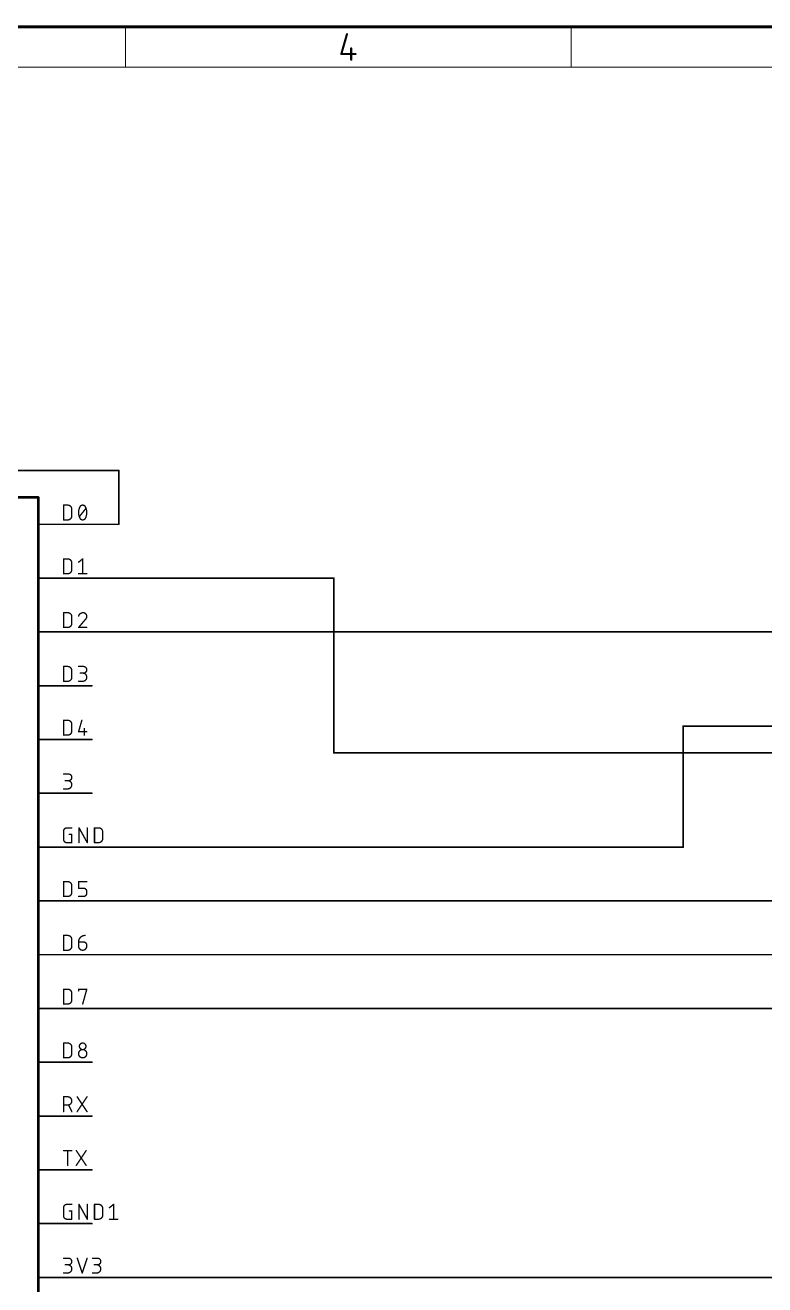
# Model space of a CAD drawing. Extents: x -10 to 250, y 0 to 179.
# Drawn here: x 110.5 to 180.4, y 60.3 to 179.2 of the extents above; entities that cross this region are included whole.
import ezdxf

# ---------------------------------------------------------------- set-up
doc = ezdxf.new("R2010")
doc.units = 0
for name, color, linetype in [('91', 94, 'CONTINUOUS'), ('94', 14, 'CONTINUOUS'), ('95', 250, 'CONTINUOUS')]:
    doc.layers.add(name, color=color, linetype=linetype)

msp = doc.modelspace()

# ---------------------------------------------------------------- linework, layer by layer
at = {"layer": '91', "const_width": 0.1524}
for points in [[(119.38, 137.16), (60.96, 137.16)], [(119.38, 132.08), (119.38, 137.16)], [(116.84, 132.08), (119.38, 132.08)], [(116.84, 127), (139.7, 127)], [(139.7, 110.49), (139.7, 127)], [(200.66, 121.92), (116.84, 121.92)], [(172.72, 101.6), (172.72, 113.03)], [(172.72, 113.03), (220.98, 113.03)], [(220.98, 110.49), (139.7, 110.49)], [(116.84, 101.6), (172.72, 101.6)], [(203.2, 96.52), (116.84, 96.52)], [(116.84, 91.44), (208.28, 91.44)], [(116.84, 86.36), (205.74, 86.36)], [(116.84, 60.96), (210.82, 60.96)]]:
    msp.add_lwpolyline(points, dxfattribs=at)
at = {"layer": '91', "const_width": 0.0762}
for points in [[(119.4181, 137.16, 1), (119.3419, 137.16)], [(119.38, 137.1219, 1), (119.38, 137.1981)], [(116.84, 132.1181, 1), (116.84, 132.0419)], [(119.3419, 132.08, 1), (119.4181, 132.08)], [(119.38, 132.0419, 1), (119.38, 132.1181)], [(116.84, 127.0381, 1), (116.84, 126.9619)], [(139.7381, 127, 1), (139.6619, 127)], [(139.7, 126.9619, 1), (139.7, 127.0381)], [(116.84, 121.9581, 1), (116.84, 121.8819)], [(172.7581, 113.03, 1), (172.6819, 113.03)], [(172.72, 113.0681, 1), (172.72, 112.9919)], [(139.7, 110.5281, 1), (139.7, 110.4519)], [(139.6619, 110.49, 1), (139.7381, 110.49)], [(116.84, 101.6381, 1), (116.84, 101.5619)], [(172.6819, 101.6, 1), (172.7581, 101.6)], [(172.72, 101.5619, 1), (172.72, 101.6381)], [(116.84, 96.5581, 1), (116.84, 96.4819)], [(116.84, 91.4781, 1), (116.84, 91.4019)], [(116.84, 86.3981, 1), (116.84, 86.3219)], [(116.84, 60.9981, 1), (116.84, 60.9219)]]:
    msp.add_lwpolyline(points, format="xyb", dxfattribs=at)
at = {"layer": '94'}
for points, const_width in [([(250.19, 179.07), (-10.16, 179.07)], 0.3), ([(120.015, 179.07), (120.015, 175.26)], 0.1), ([(140.9421, 178.3684), (140.4073, 176.4964)], 0.2032), ([(162.1367, 179.07), (162.1367, 175.26)], 0.1), ([(140.4073, 176.4964), (141.7444, 176.4964)], 0.2032), ([(141.3433, 177.0313), (141.3433, 175.9616)], 0.2032), ([(246.38, 175.26), (-6.35, 175.26)], 0.1), ([(111.76, 134.62), (88.9, 134.62)], 0.254), ([(111.76, 58.42), (111.76, 134.62)], 0.254), ([(116.84, 132.08), (111.76, 132.08)], 0.1524), ([(116.84, 127), (111.76, 127)], 0.1524), ([(116.84, 121.92), (111.76, 121.92)], 0.1524), ([(116.84, 116.84), (111.76, 116.84)], 0.1524), ([(116.84, 111.76), (111.76, 111.76)], 0.1524), ([(116.84, 106.68), (111.76, 106.68)], 0.1524), ([(116.84, 101.6), (111.76, 101.6)], 0.1524), ([(116.84, 96.52), (111.76, 96.52)], 0.1524), ([(116.84, 91.44), (111.76, 91.44)], 0.1524), ([(116.84, 86.36), (111.76, 86.36)], 0.1524), ([(116.84, 81.28), (111.76, 81.28)], 0.1524), ([(116.84, 76.2), (111.76, 76.2)], 0.1524), ([(116.84, 71.12), (111.76, 71.12)], 0.1524), ([(116.84, 66.04), (111.76, 66.04)], 0.1524), ([(116.84, 60.96), (111.76, 60.96)], 0.1524)]:
    msp.add_lwpolyline(points, dxfattribs=dict(at, const_width=const_width))
for points, const_width in [([(120.04, 179.07, 1), (119.99, 179.07)], 0.05), ([(140.991, 178.3544, 1), (140.8933, 178.3824)], 0.1016), ([(162.1617, 179.07, 1), (162.1117, 179.07)], 0.05), ([(140.3584, 176.5104, 1), (140.4561, 176.4825)], 0.1016), ([(140.4073, 176.5472, 1), (140.4073, 176.4456)], 0.1016), ([(141.3941, 177.0313, 1), (141.2925, 177.0313)], 0.1016), ([(141.7444, 176.4456, 1), (141.7444, 176.5472)], 0.1016), ([(119.99, 175.26, 1), (120.04, 175.26)], 0.05), ([(141.2925, 175.9616, 1), (141.3941, 175.9616)], 0.1016), ([(162.1117, 175.26, 1), (162.1617, 175.26)], 0.05), ([(111.8235, 134.62, 1), (111.6965, 134.62)], 0.127), ([(111.76, 134.5565, 1), (111.76, 134.6835)], 0.127), ([(111.76, 132.1181, 1), (111.76, 132.0419)], 0.0762), ([(116.84, 132.0419, 1), (116.84, 132.1181)], 0.0762), ([(111.76, 127.0381, 1), (111.76, 126.9619)], 0.0762), ([(116.84, 126.9619, 1), (116.84, 127.0381)], 0.0762), ([(111.76, 121.9581, 1), (111.76, 121.8819)], 0.0762), ([(116.84, 121.8819, 1), (116.84, 121.9581)], 0.0762), ([(111.76, 116.8781, 1), (111.76, 116.8019)], 0.0762), ([(116.84, 116.8019, 1), (116.84, 116.8781)], 0.0762), ([(111.76, 111.7981, 1), (111.76, 111.7219)], 0.0762), ([(116.84, 111.7219, 1), (116.84, 111.7981)], 0.0762), ([(111.76, 106.7181, 1), (111.76, 106.6419)], 0.0762), ([(116.84, 106.6419, 1), (116.84, 106.7181)], 0.0762), ([(111.76, 101.6381, 1), (111.76, 101.5619)], 0.0762), ([(116.84, 101.5619, 1), (116.84, 101.6381)], 0.0762), ([(111.76, 96.5581, 1), (111.76, 96.4819)], 0.0762), ([(116.84, 96.4819, 1), (116.84, 96.5581)], 0.0762), ([(111.76, 91.4781, 1), (111.76, 91.4019)], 0.0762), ([(116.84, 91.4019, 1), (116.84, 91.4781)], 0.0762), ([(111.76, 86.3981, 1), (111.76, 86.3219)], 0.0762), ([(116.84, 86.3219, 1), (116.84, 86.3981)], 0.0762), ([(111.76, 81.3181, 1), (111.76, 81.2419)], 0.0762), ([(116.84, 81.2419, 1), (116.84, 81.3181)], 0.0762), ([(111.76, 76.2381, 1), (111.76, 76.1619)], 0.0762), ([(116.84, 76.1619, 1), (116.84, 76.2381)], 0.0762), ([(111.76, 71.1581, 1), (111.76, 71.0819)], 0.0762), ([(116.84, 71.0819, 1), (116.84, 71.1581)], 0.0762), ([(111.76, 66.0781, 1), (111.76, 66.0019)], 0.0762), ([(116.84, 66.0019, 1), (116.84, 66.0781)], 0.0762), ([(111.76, 60.9981, 1), (111.76, 60.9219)], 0.0762), ([(116.84, 60.9219, 1), (116.84, 60.9981)], 0.0762)]:
    msp.add_lwpolyline(points, format="xyb", dxfattribs=dict(at, const_width=const_width))
at = {"layer": '95', "const_width": 0.127}
for points in [[(114.1603, 132.4991), (114.1603, 133.8961)], [(114.1603, 133.8961), (114.5484, 133.8961)], [(114.9364, 133.508), (114.9364, 132.8872)], [(115.6524, 132.8095), (116.2733, 133.5857)], [(114.5484, 132.4991), (114.1603, 132.4991)], [(114.1603, 127.4191), (114.1603, 128.8161)], [(114.1603, 128.8161), (114.5484, 128.8161)], [(114.9364, 128.428), (114.9364, 127.8072)], [(115.5748, 128.5057), (115.9628, 128.8161)], [(115.9628, 128.8161), (115.9628, 127.4191)], [(114.5484, 127.4191), (114.1603, 127.4191)], [(115.5748, 127.4191), (116.3509, 127.4191)], [(114.1603, 122.3391), (114.1603, 123.7361)], [(114.1603, 123.7361), (114.5484, 123.7361)], [(114.9364, 123.348), (114.9364, 122.7272)], [(116.2345, 123.1152), (115.5748, 122.3391)], [(114.5484, 122.3391), (114.1603, 122.3391)], [(115.5748, 122.3391), (116.3509, 122.3391)], [(114.1603, 117.2591), (114.1603, 118.6561)], [(114.1603, 118.6561), (114.5484, 118.6561)], [(114.9364, 118.268), (114.9364, 117.6472)], [(115.5748, 118.6561), (116.0404, 118.6561)], [(116.0404, 118.0352), (115.73, 118.0352)], [(114.5484, 117.2591), (114.1603, 117.2591)], [(115.5748, 117.2591), (115.9628, 117.2591)], [(114.1603, 112.1791), (114.1603, 113.5761)], [(114.1603, 113.5761), (114.5484, 113.5761)], [(114.9364, 113.188), (114.9364, 112.5672)], [(115.8852, 113.5761), (115.5748, 112.4895)], [(114.5484, 112.1791), (114.1603, 112.1791)], [(115.5748, 112.4895), (116.3509, 112.4895)], [(116.1181, 112.8), (116.1181, 112.1791)], [(114.1603, 108.4961), (114.626, 108.4961)], [(114.1603, 107.0991), (114.5484, 107.0991)], [(114.626, 107.8752), (114.3155, 107.8752)], [(114.1603, 102.3295), (114.1603, 103.1057)], [(114.4707, 103.4161), (114.9364, 103.4161)], [(114.7036, 102.7952), (114.9364, 102.7952)], [(114.9364, 102.7952), (114.9364, 102.0191)], [(115.6204, 102.0191), (115.6204, 103.4161)], [(115.6204, 103.4161), (116.3965, 102.0191)], [(116.3965, 102.0191), (116.3965, 103.4161)], [(117.0805, 102.0191), (117.0805, 103.4161)], [(117.0805, 103.4161), (117.4686, 103.4161)], [(117.8566, 103.028), (117.8566, 102.4072)], [(114.9364, 102.0191), (114.4707, 102.0191)], [(117.4686, 102.0191), (117.0805, 102.0191)], [(114.1603, 96.9391), (114.1603, 98.3361)], [(114.1603, 98.3361), (114.5484, 98.3361)], [(114.9364, 97.948), (114.9364, 97.3272)], [(115.5748, 97.7152), (115.5748, 98.3361)], [(115.5748, 98.3361), (116.3509, 98.3361)], [(116.0404, 97.7152), (115.5748, 97.7152)], [(114.5484, 96.9391), (114.1603, 96.9391)], [(115.5748, 96.9391), (116.0404, 96.9391)], [(116.3509, 97.2495), (116.3509, 97.4048)], [(114.1603, 91.8591), (114.1603, 93.2561)], [(114.1603, 93.2561), (114.5484, 93.2561)], [(114.9364, 92.868), (114.9364, 92.2472)], [(114.5484, 91.8591), (114.1603, 91.8591)], [(115.5748, 92.6352), (116.0404, 92.6352)], [(115.5748, 92.2472), (115.5748, 92.6352)], [(116.3509, 92.3248), (116.3509, 92.2472)], [(114.1603, 86.7791), (114.1603, 88.1761)], [(114.1603, 88.1761), (114.5484, 88.1761)], [(115.5748, 88.0209), (115.5748, 88.1761)], [(115.5748, 88.1761), (116.3509, 88.1761)], [(116.3509, 88.1761), (115.9628, 86.7791)], [(114.5484, 86.7791), (114.1603, 86.7791)], [(114.9364, 87.788), (114.9364, 87.1672)], [(114.1603, 81.6991), (114.1603, 83.0961)], [(114.1603, 83.0961), (114.5484, 83.0961)], [(114.9364, 82.708), (114.9364, 82.0872)], [(114.5484, 81.6991), (114.1603, 81.6991)], [(114.1603, 76.6191), (114.1603, 78.0161)], [(114.1603, 78.0161), (114.5484, 78.0161)], [(115.4426, 76.6191), (116.374, 78.0161)], [(115.4426, 78.0161), (116.374, 76.6191)], [(114.5484, 77.24), (114.1603, 77.24)], [(114.9364, 76.6191), (114.626, 77.24)], [(114.1603, 72.9361), (114.9364, 72.9361)], [(114.5484, 71.5391), (114.5484, 72.9361)], [(115.3603, 71.5391), (116.2916, 72.9361)], [(115.3603, 72.9361), (116.2916, 71.5391)], [(114.4707, 67.8561), (114.9364, 67.8561)], [(115.6204, 66.4591), (115.6204, 67.8561)], [(115.6204, 67.8561), (116.3965, 66.4591)], [(116.3965, 66.4591), (116.3965, 67.8561)], [(117.0805, 66.4591), (117.0805, 67.8561)], [(117.0805, 67.8561), (117.4686, 67.8561)], [(118.495, 67.5457), (118.8831, 67.8561)], [(118.8831, 67.8561), (118.8831, 66.4591)], [(114.1603, 66.7695), (114.1603, 67.5457)], [(114.7036, 67.2352), (114.9364, 67.2352)], [(114.9364, 67.2352), (114.9364, 66.4591)], [(117.8566, 67.468), (117.8566, 66.8472)], [(114.9364, 66.4591), (114.4707, 66.4591)], [(117.4686, 66.4591), (117.0805, 66.4591)], [(118.495, 66.4591), (119.2711, 66.4591)], [(114.1603, 62.7761), (114.626, 62.7761)], [(114.626, 62.1552), (114.3155, 62.1552)], [(115.4515, 62.7761), (115.9172, 61.3791)], [(115.9172, 61.3791), (116.3829, 62.7761)], [(116.898, 62.7761), (117.3637, 62.7761)], [(117.3637, 62.1552), (117.0532, 62.1552)], [(114.1603, 61.3791), (114.5484, 61.3791)], [(116.898, 61.3791), (117.2861, 61.3791)]]:
    msp.add_lwpolyline(points, dxfattribs=at)
at = {"layer": '95'}
for points, const_width in [([(114.1603, 133.9279, 1), (114.1603, 133.8644)], 0.0635), ([(114.1921, 133.8961, 1), (114.1286, 133.8961)], 0.0635), ([(114.9364, 133.508, 0.4142), (114.5484, 133.8961)], 0.127), ([(114.5484, 133.9279, 1), (114.5484, 133.8644)], 0.0635), ([(114.5484, 133.8644, 1), (114.5484, 133.9279)], 0.0635), ([(114.9682, 133.508, 1), (114.9047, 133.508)], 0.0635), ([(114.9047, 133.508, 1), (114.9682, 133.508)], 0.0635), ([(115.6912, 133.7021, 0.1139), (115.5748, 133.1976)], 0.127), ([(115.5748, 133.1976, 0.1139), (115.6912, 132.6931)], 0.127), ([(115.6065, 133.1976, 1), (115.543, 133.1976)], 0.0635), ([(115.9628, 133.8961, 0.3205), (115.6912, 133.7021)], 0.127), ([(115.6612, 133.7124, 1), (115.7212, 133.6918)], 0.0635), ([(115.7197, 133.6882, 1), (115.6627, 133.716)], 0.0635), ([(116.2345, 133.7021, 0.3205), (115.9628, 133.8961)], 0.127), ([(115.9628, 133.9278, 1), (115.9628, 133.8644)], 0.0635), ([(115.9628, 133.8644, 1), (115.9628, 133.9279)], 0.0635), ([(116.263, 133.716, 1), (116.2059, 133.6882)], 0.0635), ([(116.3509, 133.1976, 0.1139), (116.2345, 133.7021)], 0.127), ([(116.2345, 132.6931, 0.1139), (116.3509, 133.1976)], 0.127), ([(116.2044, 133.6918, 1), (116.2645, 133.7124)], 0.0635), ([(116.2981, 133.5658, 1), (116.2485, 133.6055)], 0.0635), ([(116.3826, 133.1976, 1), (116.3191, 133.1976)], 0.0635), ([(114.1603, 132.5308, 1), (114.1603, 132.4674)], 0.0635), ([(114.1286, 132.4991, 1), (114.1921, 132.4991)], 0.0635), ([(114.5484, 132.4991, 0.4142), (114.9364, 132.8872)], 0.127), ([(114.5484, 132.5308, 1), (114.5484, 132.4674)], 0.0635), ([(114.5484, 132.4674, 1), (114.5484, 132.5308)], 0.0635), ([(114.9682, 132.8872, 1), (114.9047, 132.8872)], 0.0635), ([(114.9047, 132.8872, 1), (114.9682, 132.8872)], 0.0635), ([(115.543, 133.1976, 1), (115.6065, 133.1976)], 0.0635), ([(115.6276, 132.8294, 1), (115.6772, 132.7897)], 0.0635), ([(115.6912, 132.6931, 0.3205), (115.9628, 132.4991)], 0.127), ([(115.7212, 132.7034, 1), (115.6612, 132.6828)], 0.0635), ([(115.6627, 132.6792, 1), (115.7197, 132.707)], 0.0635), ([(115.9628, 132.4991, 0.3205), (116.2345, 132.6931)], 0.127), ([(115.9628, 132.5308, 1), (115.9628, 132.4674)], 0.0635), ([(115.9628, 132.4674, 1), (115.9628, 132.5308)], 0.0635), ([(116.2059, 132.707, 1), (116.263, 132.6792)], 0.0635), ([(116.2645, 132.6828, 1), (116.2044, 132.7034)], 0.0635), ([(116.3191, 133.1976, 1), (116.3826, 133.1976)], 0.0635), ([(114.1921, 128.8161, 1), (114.1286, 128.8161)], 0.0635), ([(114.1603, 128.8478, 1), (114.1603, 128.7844)], 0.0635), ([(114.9364, 128.428, 0.4142), (114.5484, 128.8161)], 0.127), ([(114.5484, 128.8478, 1), (114.5484, 128.7844)], 0.0635), ([(114.5484, 128.7844, 1), (114.5484, 128.8478)], 0.0635), ([(114.9682, 128.428, 1), (114.9047, 128.428)], 0.0635), ([(115.5549, 128.5304, 1), (115.5946, 128.4809)], 0.0635), ([(115.9946, 128.8161, 1), (115.9311, 128.8161)], 0.0635), ([(115.9827, 128.7913, 1), (115.943, 128.8409)], 0.0635), ([(114.1603, 127.4509, 1), (114.1603, 127.3873)], 0.0635), ([(114.1286, 127.4191, 1), (114.1921, 127.4191)], 0.0635), ([(114.5484, 127.4191, 0.4142), (114.9364, 127.8072)], 0.127), ([(114.5484, 127.4508, 1), (114.5484, 127.3874)], 0.0635), ([(114.5484, 127.3873, 1), (114.5484, 127.4509)], 0.0635), ([(114.9047, 128.428, 1), (114.9682, 128.428)], 0.0635), ([(114.9682, 127.8072, 1), (114.9047, 127.8072)], 0.0635), ([(114.9047, 127.8072, 1), (114.9682, 127.8072)], 0.0635), ([(115.5748, 127.4509, 1), (115.5748, 127.3873)], 0.0635), ([(115.9311, 127.4191, 1), (115.9946, 127.4191)], 0.0635), ([(116.3509, 127.3873, 1), (116.3509, 127.4509)], 0.0635), ([(114.1603, 123.7679, 1), (114.1603, 123.7044)], 0.0635), ([(114.1921, 123.7361, 1), (114.1286, 123.7361)], 0.0635), ([(114.9364, 123.348, 0.4142), (114.5484, 123.7361)], 0.127), ([(114.5484, 123.7679, 1), (114.5484, 123.7044)], 0.0635), ([(114.5484, 123.7044, 1), (114.5484, 123.7679)], 0.0635), ([(116.0016, 123.7361, 0.3252), (115.5748, 123.4257)], 0.127), ([(116.3509, 123.3869, 0.4142), (116.0016, 123.7361)], 0.127), ([(116.0016, 123.7679, 1), (116.0016, 123.7044)], 0.0635), ([(116.0016, 123.7044, 1), (116.0016, 123.7678)], 0.0635), ([(114.5484, 122.3391, 0.4142), (114.9364, 122.7272)], 0.127), ([(114.9682, 123.348, 1), (114.9047, 123.348)], 0.0635), ([(114.9047, 123.348, 1), (114.9682, 123.348)], 0.0635), ([(114.9682, 122.7272, 1), (114.9047, 122.7272)], 0.0635), ([(114.9047, 122.7272, 1), (114.9682, 122.7272)], 0.0635), ([(115.5446, 123.4354, 1), (115.605, 123.4159)], 0.0635), ([(116.2345, 123.1152, 0.2053), (116.3509, 123.3869)], 0.127), ([(116.2126, 123.1382, 1), (116.2564, 123.0922)], 0.0635), ([(116.2587, 123.0946, 1), (116.2103, 123.1358)], 0.0635), ([(116.3826, 123.3868, 1), (116.3191, 123.3869)], 0.0635), ([(116.3191, 123.3869, 1), (116.3826, 123.3869)], 0.0635), ([(114.1603, 122.3709, 1), (114.1603, 122.3073)], 0.0635), ([(114.1286, 122.3391, 1), (114.1921, 122.3391)], 0.0635), ([(114.5484, 122.3708, 1), (114.5484, 122.3074)], 0.0635), ([(114.5484, 122.3073, 1), (114.5484, 122.3709)], 0.0635), ([(115.5748, 122.3709, 1), (115.5748, 122.3073)], 0.0635), ([(115.5506, 122.3597, 1), (115.599, 122.3185)], 0.0635), ([(116.3509, 122.3073, 1), (116.3509, 122.3709)], 0.0635), ([(114.1603, 118.6879, 1), (114.1603, 118.6244)], 0.0635), ([(114.1921, 118.6561, 1), (114.1286, 118.6561)], 0.0635), ([(114.5484, 118.6879, 1), (114.5484, 118.6244)], 0.0635), ([(114.9364, 118.268, 0.4142), (114.5484, 118.6561)], 0.127), ([(114.5484, 118.6244, 1), (114.5484, 118.6879)], 0.0635), ([(114.9682, 118.268, 1), (114.9047, 118.268)], 0.0635), ([(114.9047, 118.268, 1), (114.9682, 118.268)], 0.0635), ([(115.5748, 118.6879, 1), (115.5748, 118.6244)], 0.0635), ([(115.73, 118.067, 1), (115.73, 118.0035)], 0.0635), ([(115.9628, 117.2591, 1), (115.9628, 118.0352)], 0.127), ([(115.9628, 118.067, 1), (115.9628, 118.0035)], 0.0635), ([(116.0404, 118.6879, 1), (116.0404, 118.6244)], 0.0635), ([(116.0404, 118.0352, 1), (116.0404, 118.6561)], 0.127), ([(116.0404, 118.067, 1), (116.0404, 118.0035)], 0.0635), ([(116.0404, 118.6244, 1), (116.0404, 118.6879)], 0.0635), ([(116.0404, 118.0035, 1), (116.0404, 118.067)], 0.0635), ([(114.1603, 117.2909, 1), (114.1603, 117.2274)], 0.0635), ([(114.1286, 117.2591, 1), (114.1921, 117.2591)], 0.0635), ([(114.5484, 117.2591, 0.4142), (114.9364, 117.6472)], 0.127), ([(114.5484, 117.2908, 1), (114.5484, 117.2274)], 0.0635), ([(114.5484, 117.2274, 1), (114.5484, 117.2909)], 0.0635), ([(114.9682, 117.6472, 1), (114.9047, 117.6472)], 0.0635), ([(114.9047, 117.6472, 1), (114.9682, 117.6472)], 0.0635), ([(115.5748, 117.2909, 1), (115.5748, 117.2274)], 0.0635), ([(115.9628, 117.2909, 1), (115.9628, 117.2274)], 0.0635), ([(115.9628, 117.2274, 1), (115.9628, 117.2909)], 0.0635), ([(114.1603, 113.6079, 1), (114.1603, 113.5444)], 0.0635), ([(114.1921, 113.5761, 1), (114.1286, 113.5761)], 0.0635), ([(114.5484, 113.6079, 1), (114.5484, 113.5444)], 0.0635), ([(114.9364, 113.188, 0.4142), (114.5484, 113.5761)], 0.127), ([(114.5484, 113.5444, 1), (114.5484, 113.6079)], 0.0635), ([(114.9682, 113.188, 1), (114.9047, 113.188)], 0.0635), ([(114.9047, 113.188, 1), (114.9682, 113.188)], 0.0635), ([(115.9158, 113.5674, 1), (115.8547, 113.5848)], 0.0635), ([(114.1603, 112.2109, 1), (114.1603, 112.1474)], 0.0635), ([(114.1286, 112.1791, 1), (114.1921, 112.1791)], 0.0635), ([(114.5484, 112.1791, 0.4142), (114.9364, 112.5672)], 0.127), ([(114.5484, 112.2108, 1), (114.5484, 112.1474)], 0.0635), ([(114.5484, 112.1474, 1), (114.5484, 112.2109)], 0.0635), ([(114.9682, 112.5672, 1), (114.9047, 112.5672)], 0.0635), ([(114.9047, 112.5672, 1), (114.9682, 112.5672)], 0.0635), ([(115.5748, 112.5213, 1), (115.5748, 112.4578)], 0.0635), ([(115.5443, 112.4983, 1), (115.6053, 112.4808)], 0.0635), ([(116.1498, 112.8, 1), (116.0863, 112.8)], 0.0635), ([(116.0863, 112.1791, 1), (116.1498, 112.1791)], 0.0635), ([(116.3509, 112.4578, 1), (116.3509, 112.5213)], 0.0635), ([(114.1603, 108.5279, 1), (114.1603, 108.4643)], 0.0635), ([(114.626, 108.5279, 1), (114.626, 108.4643)], 0.0635), ([(114.626, 107.8752, 1), (114.626, 108.4961)], 0.127), ([(114.626, 108.4643, 1), (114.626, 108.5279)], 0.0635), ([(114.1603, 107.1309, 1), (114.1603, 107.0674)], 0.0635), ([(114.3155, 107.907, 1), (114.3155, 107.8435)], 0.0635), ([(114.5484, 107.0991, 1), (114.5484, 107.8752)], 0.127), ([(114.5484, 107.907, 1), (114.5484, 107.8435)], 0.0635), ([(114.5484, 107.1309, 1), (114.5484, 107.0674)], 0.0635), ([(114.5484, 107.0674, 1), (114.5484, 107.1309)], 0.0635), ([(114.626, 107.907, 1), (114.626, 107.8435)], 0.0635), ([(114.626, 107.8435, 1), (114.626, 107.907)], 0.0635), ([(114.4707, 103.4161, 0.4142), (114.1603, 103.1057)], 0.127), ([(114.1603, 102.3295, 0.4142), (114.4707, 102.0191)], 0.127), ([(114.1921, 103.1057, 1), (114.1286, 103.1057)], 0.0635), ([(114.1286, 103.1057, 1), (114.1921, 103.1057)], 0.0635), ([(114.1921, 102.3295, 1), (114.1286, 102.3295)], 0.0635), ([(114.1286, 102.3295, 1), (114.1921, 102.3295)], 0.0635), ([(114.4707, 103.4479, 1), (114.4707, 103.3843)], 0.0635), ([(114.4707, 103.3844, 1), (114.4707, 103.4478)], 0.0635), ([(114.7036, 102.827, 1), (114.7036, 102.7635)], 0.0635), ([(114.9682, 102.7952, 1), (114.9047, 102.7952)], 0.0635), ([(114.9364, 103.3843, 1), (114.9364, 103.4479)], 0.0635), ([(114.9364, 102.7635, 1), (114.9364, 102.827)], 0.0635), ([(115.6522, 103.4161, 1), (115.5887, 103.4161)], 0.0635), ([(115.6482, 103.4315, 1), (115.5927, 103.4007)], 0.0635), ([(116.4283, 103.4161, 1), (116.3648, 103.4161)], 0.0635), ([(117.0805, 103.4479, 1), (117.0805, 103.3843)], 0.0635), ([(117.1123, 103.4161, 1), (117.0488, 103.4161)], 0.0635), ([(117.4686, 103.4479, 1), (117.4686, 103.3843)], 0.0635), ([(117.8566, 103.028, 0.4142), (117.4686, 103.4161)], 0.127), ([(117.4686, 102.0191, 0.4142), (117.8566, 102.4072)], 0.127), ([(117.4686, 103.3843, 1), (117.4686, 103.4479)], 0.0635), ([(117.8884, 103.028, 1), (117.8249, 103.028)], 0.0635), ([(117.8249, 103.028, 1), (117.8884, 103.028)], 0.0635), ([(117.8884, 102.4072, 1), (117.8249, 102.4072)], 0.0635), ([(117.8249, 102.4072, 1), (117.8884, 102.4072)], 0.0635), ([(114.4707, 102.0509, 1), (114.4707, 101.9874)], 0.0635), ([(114.4707, 101.9874, 1), (114.4707, 102.0509)], 0.0635), ([(114.9047, 102.0191, 1), (114.9682, 102.0191)], 0.0635), ([(114.9364, 101.9874, 1), (114.9364, 102.0509)], 0.0635), ([(115.5887, 102.0191, 1), (115.6522, 102.0191)], 0.0635), ([(116.3648, 102.0191, 1), (116.4283, 102.0191)], 0.0635), ([(116.3688, 102.0037, 1), (116.4243, 102.0345)], 0.0635), ([(117.0805, 102.0509, 1), (117.0805, 101.9874)], 0.0635), ([(117.0488, 102.0191, 1), (117.1123, 102.0191)], 0.0635), ([(117.4686, 102.0508, 1), (117.4686, 101.9874)], 0.0635), ([(117.4686, 101.9874, 1), (117.4686, 102.0509)], 0.0635), ([(114.1603, 98.3679, 1), (114.1603, 98.3043)], 0.0635), ([(114.1921, 98.3361, 1), (114.1286, 98.3361)], 0.0635), ([(114.5484, 98.3679, 1), (114.5484, 98.3043)], 0.0635), ([(114.9364, 97.948, 0.4142), (114.5484, 98.3361)], 0.127), ([(114.5484, 98.3043, 1), (114.5484, 98.3679)], 0.0635), ([(114.9682, 97.948, 1), (114.9047, 97.948)], 0.0635), ([(114.9047, 97.948, 1), (114.9682, 97.948)], 0.0635), ([(115.5748, 98.3679, 1), (115.5748, 98.3043)], 0.0635), ([(115.6065, 98.3361, 1), (115.543, 98.3361)], 0.0635), ([(115.5748, 97.747, 1), (115.5748, 97.6835)], 0.0635), ([(115.543, 97.7152, 1), (115.6065, 97.7152)], 0.0635), ([(116.0404, 97.747, 1), (116.0404, 97.6835)], 0.0635), ([(116.3509, 97.4048, 0.4142), (116.0404, 97.7152)], 0.127), ([(116.0404, 97.6835, 1), (116.0404, 97.747)], 0.0635), ([(116.3509, 98.3043, 1), (116.3509, 98.3679)], 0.0635), ([(114.1603, 96.9709, 1), (114.1603, 96.9074)], 0.0635), ([(114.1286, 96.9391, 1), (114.1921, 96.9391)], 0.0635), ([(114.5484, 96.9391, 0.4142), (114.9364, 97.3272)], 0.127), ([(114.5484, 96.9708, 1), (114.5484, 96.9074)], 0.0635), ([(114.5484, 96.9074, 1), (114.5484, 96.9709)], 0.0635), ([(114.9682, 97.3272, 1), (114.9047, 97.3272)], 0.0635), ([(114.9047, 97.3272, 1), (114.9682, 97.3272)], 0.0635), ([(115.5748, 96.9709, 1), (115.5748, 96.9074)], 0.0635), ([(116.0404, 96.9391, 0.4142), (116.3509, 97.2495)], 0.127), ([(116.0404, 96.9709, 1), (116.0404, 96.9074)], 0.0635), ([(116.0404, 96.9074, 1), (116.0404, 96.9709)], 0.0635), ([(116.3826, 97.4048, 1), (116.3191, 97.4048)], 0.0635), ([(116.3191, 97.4048, 1), (116.3826, 97.4048)], 0.0635), ([(116.3826, 97.2495, 1), (116.3191, 97.2495)], 0.0635), ([(116.3191, 97.2495, 1), (116.3826, 97.2495)], 0.0635), ([(114.1603, 93.2879, 1), (114.1603, 93.2244)], 0.0635), ([(114.1921, 93.2561, 1), (114.1286, 93.2561)], 0.0635), ([(114.9364, 92.868, 0.4142), (114.5484, 93.2561)], 0.127), ([(114.5484, 93.2879, 1), (114.5484, 93.2244)], 0.0635), ([(114.5484, 93.2244, 1), (114.5484, 93.2879)], 0.0635), ([(114.9682, 92.868, 1), (114.9047, 92.868)], 0.0635), ([(114.9047, 92.868, 1), (114.9682, 92.868)], 0.0635), ([(116.1957, 93.2561, 0.4142), (115.5748, 92.6352)], 0.127), ([(116.1957, 93.2244, 1), (116.1957, 93.2878)], 0.0635), ([(114.1603, 91.8909, 1), (114.1603, 91.8273)], 0.0635), ([(114.1286, 91.8591, 1), (114.1921, 91.8591)], 0.0635), ([(114.5484, 91.8591, 0.4142), (114.9364, 92.2472)], 0.127), ([(114.5484, 91.8908, 1), (114.5484, 91.8274)], 0.0635), ([(114.5484, 91.8273, 1), (114.5484, 91.8909)], 0.0635), ([(114.9682, 92.2472, 1), (114.9047, 92.2472)], 0.0635), ([(114.9047, 92.2472, 1), (114.9682, 92.2472)], 0.0635), ([(115.5748, 92.667, 1), (115.5748, 92.6035)], 0.0635), ([(115.6065, 92.6352, 1), (115.543, 92.6352)], 0.0635), ([(115.543, 92.6352, 1), (115.6065, 92.6352)], 0.0635), ([(115.5748, 92.2472, 1), (116.3509, 92.2472)], 0.127), ([(115.6065, 92.2472, 1), (115.543, 92.2472)], 0.0635), ([(115.543, 92.2472, 1), (115.6065, 92.2472)], 0.0635), ([(116.0404, 92.667, 1), (116.0404, 92.6035)], 0.0635), ([(116.3509, 92.3248, 0.4142), (116.0404, 92.6352)], 0.127), ([(116.0404, 92.6035, 1), (116.0404, 92.667)], 0.0635), ([(116.3826, 92.3248, 1), (116.3191, 92.3248)], 0.0635), ([(116.3191, 92.3248, 1), (116.3826, 92.3248)], 0.0635), ([(116.3826, 92.2472, 1), (116.3191, 92.2472)], 0.0635), ([(116.3191, 92.2472, 1), (116.3826, 92.2472)], 0.0635), ([(114.1603, 88.2079, 1), (114.1603, 88.1444)], 0.0635), ([(114.1921, 88.1761, 1), (114.1286, 88.1761)], 0.0635), ([(114.9364, 87.788, 0.4142), (114.5484, 88.1761)], 0.127), ([(114.5484, 88.2079, 1), (114.5484, 88.1444)], 0.0635), ([(114.5484, 88.1444, 1), (114.5484, 88.2079)], 0.0635), ([(115.6065, 88.1761, 1), (115.543, 88.1761)], 0.0635), ([(115.5748, 88.2079, 1), (115.5748, 88.1444)], 0.0635), ([(115.543, 88.0209, 1), (115.6065, 88.0209)], 0.0635), ([(116.3815, 88.1676, 1), (116.3203, 88.1846)], 0.0635), ([(116.3509, 88.1444, 1), (116.3509, 88.2079)], 0.0635), ([(114.1603, 86.8109, 1), (114.1603, 86.7473)], 0.0635), ([(114.5484, 86.7791, 0.4142), (114.9364, 87.1672)], 0.127), ([(114.5484, 86.8108, 1), (114.5484, 86.7474)], 0.0635), ([(114.5484, 86.7473, 1), (114.5484, 86.8109)], 0.0635), ([(114.9682, 87.788, 1), (114.9047, 87.788)], 0.0635), ([(114.9047, 87.788, 1), (114.9682, 87.788)], 0.0635), ([(114.9682, 87.1672, 1), (114.9047, 87.1672)], 0.0635), ([(114.9047, 87.1672, 1), (114.9682, 87.1672)], 0.0635), ([(114.1286, 86.7791, 1), (114.1921, 86.7791)], 0.0635), ([(115.9322, 86.7876, 1), (115.9934, 86.7706)], 0.0635), ([(114.1603, 83.1279, 1), (114.1603, 83.0644)], 0.0635), ([(114.1921, 83.0961, 1), (114.1286, 83.0961)], 0.0635), ([(114.9364, 82.708, 0.4142), (114.5484, 83.0961)], 0.127), ([(114.5484, 83.1279, 1), (114.5484, 83.0644)], 0.0635), ([(114.5484, 81.6991, 0.4142), (114.9364, 82.0872)], 0.127), ([(114.5484, 83.0644, 1), (114.5484, 83.1279)], 0.0635), ([(114.9682, 82.708, 1), (114.9047, 82.708)], 0.0635), ([(114.9047, 82.708, 1), (114.9682, 82.708)], 0.0635), ([(114.9682, 82.0872, 1), (114.9047, 82.0872)], 0.0635), ([(114.9047, 82.0872, 1), (114.9682, 82.0872)], 0.0635), ([(116.3509, 82.0872, 1), (115.5748, 82.0872)], 0.127), ([(115.5748, 82.0872, 1), (116.3509, 82.0872)], 0.127), ([(115.6065, 82.0872, 1), (115.543, 82.0872)], 0.0635), ([(115.543, 82.0872, 1), (115.6065, 82.0872)], 0.0635), ([(115.6841, 82.7857, 1), (115.6206, 82.7857)], 0.0635), ([(115.6206, 82.7857, 1), (115.6841, 82.7857)], 0.0635), ([(116.2733, 82.7857, 1), (115.6524, 82.7857)], 0.127), ([(115.6524, 82.7857, 1), (116.2733, 82.7857)], 0.127), ([(116.305, 82.7857, 1), (116.2415, 82.7857)], 0.0635), ([(116.2415, 82.7857, 1), (116.305, 82.7857)], 0.0635), ([(116.3826, 82.0872, 1), (116.3191, 82.0872)], 0.0635), ([(116.3191, 82.0872, 1), (116.3826, 82.0872)], 0.0635), ([(114.1603, 81.7309, 1), (114.1603, 81.6673)], 0.0635), ([(114.1286, 81.6991, 1), (114.1921, 81.6991)], 0.0635), ([(114.5484, 81.7308, 1), (114.5484, 81.6674)], 0.0635), ([(114.5484, 81.6673, 1), (114.5484, 81.7309)], 0.0635), ([(114.1603, 78.0479, 1), (114.1603, 77.9844)], 0.0635), ([(114.1921, 78.0161, 1), (114.1286, 78.0161)], 0.0635), ([(114.5484, 78.0479, 1), (114.5484, 77.9844)], 0.0635), ([(114.5484, 77.24, 1), (114.5484, 78.0161)], 0.127), ([(114.5484, 77.9844, 1), (114.5484, 78.0479)], 0.0635), ([(115.469, 78.0337, 1), (115.4162, 77.9985)], 0.0635), ([(116.4004, 77.9985, 1), (116.3475, 78.0337)], 0.0635), ([(114.1603, 77.2717, 1), (114.1603, 77.2082)], 0.0635), ([(114.1286, 76.6191, 1), (114.1921, 76.6191)], 0.0635), ([(114.5484, 77.2717, 1), (114.5484, 77.2082)], 0.0635), ([(114.5484, 77.2082, 1), (114.5484, 77.2717)], 0.0635), ([(114.6544, 77.2542, 1), (114.5976, 77.2258)], 0.0635), ([(114.908, 76.6049, 1), (114.9648, 76.6333)], 0.0635), ([(115.4162, 76.6367, 1), (115.469, 76.6015)], 0.0635), ([(116.3475, 76.6015, 1), (116.4004, 76.6367)], 0.0635), ([(114.1603, 72.9679, 1), (114.1603, 72.9044)], 0.0635), ([(114.5801, 72.9361, 1), (114.5166, 72.9361)], 0.0635), ([(114.9364, 72.9044, 1), (114.9364, 72.9679)], 0.0635), ([(115.3867, 72.9537, 1), (115.3339, 72.9185)], 0.0635), ([(116.318, 72.9185, 1), (116.2652, 72.9537)], 0.0635), ([(114.5166, 71.5391, 1), (114.5801, 71.5391)], 0.0635), ([(115.3339, 71.5567, 1), (115.3867, 71.5215)], 0.0635), ([(116.2652, 71.5215, 1), (116.318, 71.5567)], 0.0635), ([(114.4707, 67.8561, 0.4142), (114.1603, 67.5457)], 0.127), ([(114.4707, 67.8879, 1), (114.4707, 67.8243)], 0.0635), ([(114.4707, 67.8244, 1), (114.4707, 67.8878)], 0.0635), ([(114.9364, 67.8243, 1), (114.9364, 67.8879)], 0.0635), ([(115.6522, 67.8561, 1), (115.5887, 67.8561)], 0.0635), ([(115.6482, 67.8715, 1), (115.5927, 67.8407)], 0.0635), ([(116.4283, 67.8561, 1), (116.3648, 67.8561)], 0.0635), ([(117.0805, 67.8879, 1), (117.0805, 67.8243)], 0.0635), ([(117.1123, 67.8561, 1), (117.0488, 67.8561)], 0.0635), ([(117.4686, 67.8879, 1), (117.4686, 67.8243)], 0.0635), ([(117.8566, 67.468, 0.4142), (117.4686, 67.8561)], 0.127), ([(117.4686, 67.8243, 1), (117.4686, 67.8879)], 0.0635), ([(118.9148, 67.8561, 1), (118.8513, 67.8561)], 0.0635), ([(118.9029, 67.8313, 1), (118.8632, 67.8809)], 0.0635), ([(114.1603, 66.7695, 0.4142), (114.4707, 66.4591)], 0.127), ([(114.1921, 67.5457, 1), (114.1286, 67.5457)], 0.0635), ([(114.1286, 67.5457, 1), (114.1921, 67.5457)], 0.0635), ([(114.1921, 66.7695, 1), (114.1286, 66.7695)], 0.0635), ([(114.1286, 66.7695, 1), (114.1921, 66.7695)], 0.0635), ([(114.7036, 67.267, 1), (114.7036, 67.2035)], 0.0635), ([(114.9682, 67.2352, 1), (114.9047, 67.2352)], 0.0635), ([(114.9364, 67.2035, 1), (114.9364, 67.267)], 0.0635), ([(117.4686, 66.4591, 0.4142), (117.8566, 66.8472)], 0.127), ([(117.8884, 67.468, 1), (117.8249, 67.468)], 0.0635), ([(117.8249, 67.468, 1), (117.8884, 67.468)], 0.0635), ([(117.8884, 66.8472, 1), (117.8249, 66.8472)], 0.0635), ([(117.8249, 66.8472, 1), (117.8884, 66.8472)], 0.0635), ([(118.4752, 67.5704, 1), (118.5148, 67.5209)], 0.0635), ([(114.4707, 66.4909, 1), (114.4707, 66.4274)], 0.0635), ([(114.4707, 66.4274, 1), (114.4707, 66.4909)], 0.0635), ([(114.9047, 66.4591, 1), (114.9682, 66.4591)], 0.0635), ([(114.9364, 66.4274, 1), (114.9364, 66.4909)], 0.0635), ([(115.5887, 66.4591, 1), (115.6522, 66.4591)], 0.0635), ([(116.3648, 66.4591, 1), (116.4283, 66.4591)], 0.0635), ([(116.3688, 66.4437, 1), (116.4243, 66.4745)], 0.0635), ([(117.0805, 66.4909, 1), (117.0805, 66.4274)], 0.0635), ([(117.0488, 66.4591, 1), (117.1123, 66.4591)], 0.0635), ([(117.4686, 66.4908, 1), (117.4686, 66.4274)], 0.0635), ([(117.4686, 66.4274, 1), (117.4686, 66.4909)], 0.0635), ([(118.495, 66.4909, 1), (118.495, 66.4274)], 0.0635), ([(118.8513, 66.4591, 1), (118.9148, 66.4591)], 0.0635), ([(119.2711, 66.4274, 1), (119.2711, 66.4909)], 0.0635), ([(114.1603, 62.8079, 1), (114.1603, 62.7443)], 0.0635), ([(114.3155, 62.187, 1), (114.3155, 62.1235)], 0.0635), ([(114.5484, 62.187, 1), (114.5484, 62.1235)], 0.0635), ([(114.5484, 61.3791, 1), (114.5484, 62.1552)], 0.127), ([(114.626, 62.8079, 1), (114.626, 62.7443)], 0.0635), ([(114.626, 62.1552, 1), (114.626, 62.7761)], 0.127), ([(114.626, 62.187, 1), (114.626, 62.1235)], 0.0635), ([(114.626, 62.7443, 1), (114.626, 62.8079)], 0.0635), ([(114.626, 62.1235, 1), (114.626, 62.187)], 0.0635), ([(115.4817, 62.7861, 1), (115.4214, 62.7661)], 0.0635), ([(116.413, 62.7661, 1), (116.3528, 62.7861)], 0.0635), ([(116.898, 62.8079, 1), (116.898, 62.7443)], 0.0635), ([(117.0532, 62.187, 1), (117.0532, 62.1235)], 0.0635), ([(117.2861, 62.187, 1), (117.2861, 62.1235)], 0.0635), ([(117.2861, 61.3791, 1), (117.2861, 62.1552)], 0.127), ([(117.3637, 62.8079, 1), (117.3637, 62.7443)], 0.0635), ([(117.3637, 62.1552, 1), (117.3637, 62.7761)], 0.127), ([(117.3637, 62.187, 1), (117.3637, 62.1235)], 0.0635), ([(117.3637, 62.7443, 1), (117.3637, 62.8079)], 0.0635), ([(117.3637, 62.1235, 1), (117.3637, 62.187)], 0.0635), ([(114.1603, 61.4109, 1), (114.1603, 61.3473)], 0.0635), ([(114.5484, 61.4109, 1), (114.5484, 61.3473)], 0.0635), ([(114.5484, 61.3473, 1), (114.5484, 61.4109)], 0.0635), ([(115.8871, 61.3891, 1), (115.9473, 61.3691)], 0.0635), ([(115.8871, 61.3691, 1), (115.9473, 61.3891)], 0.0635), ([(116.898, 61.4109, 1), (116.898, 61.3473)], 0.0635), ([(117.2861, 61.4109, 1), (117.2861, 61.3473)], 0.0635), ([(117.2861, 61.3473, 1), (117.2861, 61.4109)], 0.0635)]:
    msp.add_lwpolyline(points, format="xyb", dxfattribs=dict(at, const_width=const_width))

doc.saveas('drawing.dxf')
